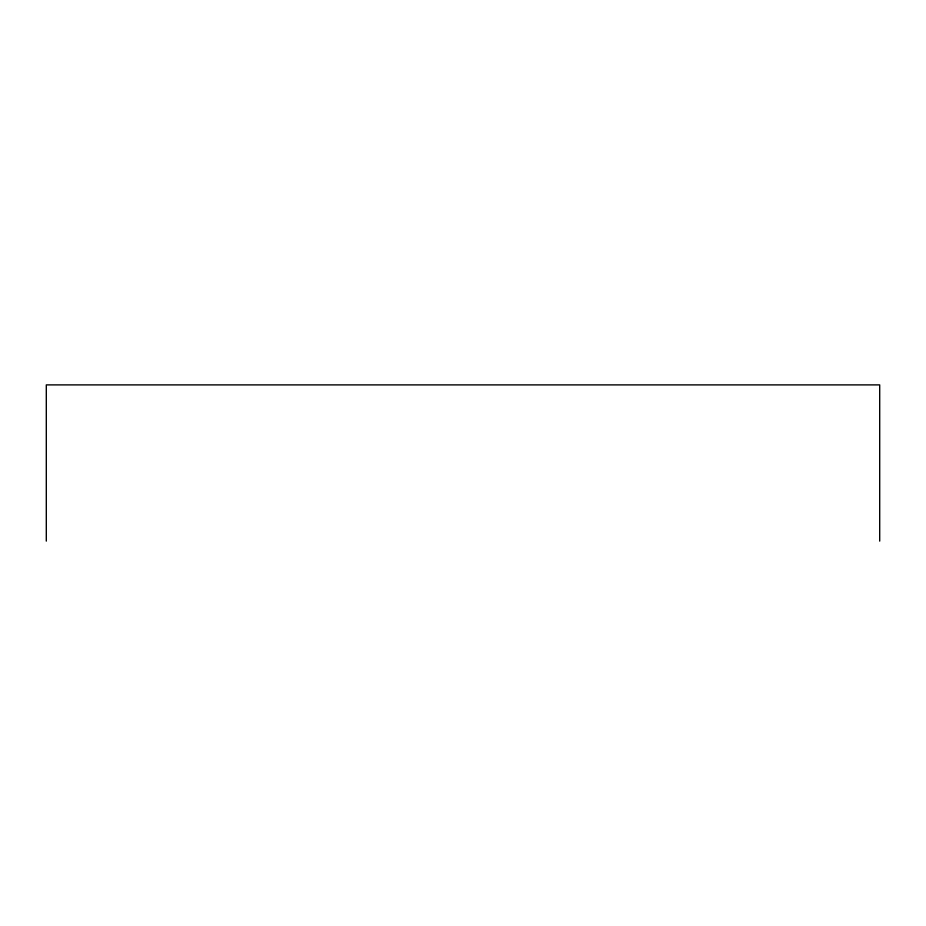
<?xml version="1.0" encoding="UTF-8"?>
<svg xmlns="http://www.w3.org/2000/svg" width="926" height="926" viewBox="0 0 926 926"><rect width="100%" height="100%" fill="white"/><g stroke="black" fill="none" stroke-linecap="round" stroke-linejoin="round"><path stroke-width="1.39" d="M879.7 541.108L879.7 384.892L46.3 384.892L46.3 541.108"/></g></svg>
